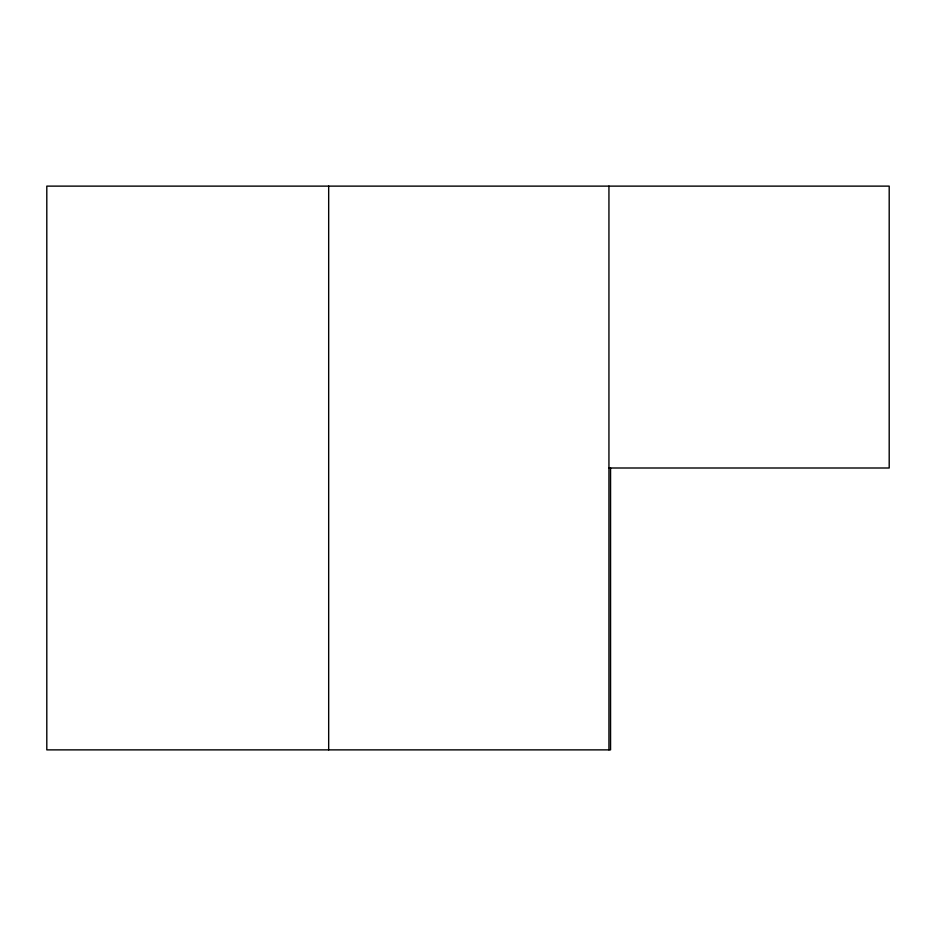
<?xml version="1.0" encoding="UTF-8"?>
<svg xmlns="http://www.w3.org/2000/svg" width="936" height="936" viewBox="0 0 936 936"><rect width="100%" height="100%" fill="white"/><g stroke="black" fill="none" stroke-linecap="round" stroke-linejoin="round"><path stroke-width="1.4" d="M608.938 468L889.2 468L889.2 186.124L46.8 186.124L46.8 749.876L610.553 749.876L610.553 468M608.938 186.124L608.938 749.876M328.676 186.124L328.676 749.876"/></g></svg>
